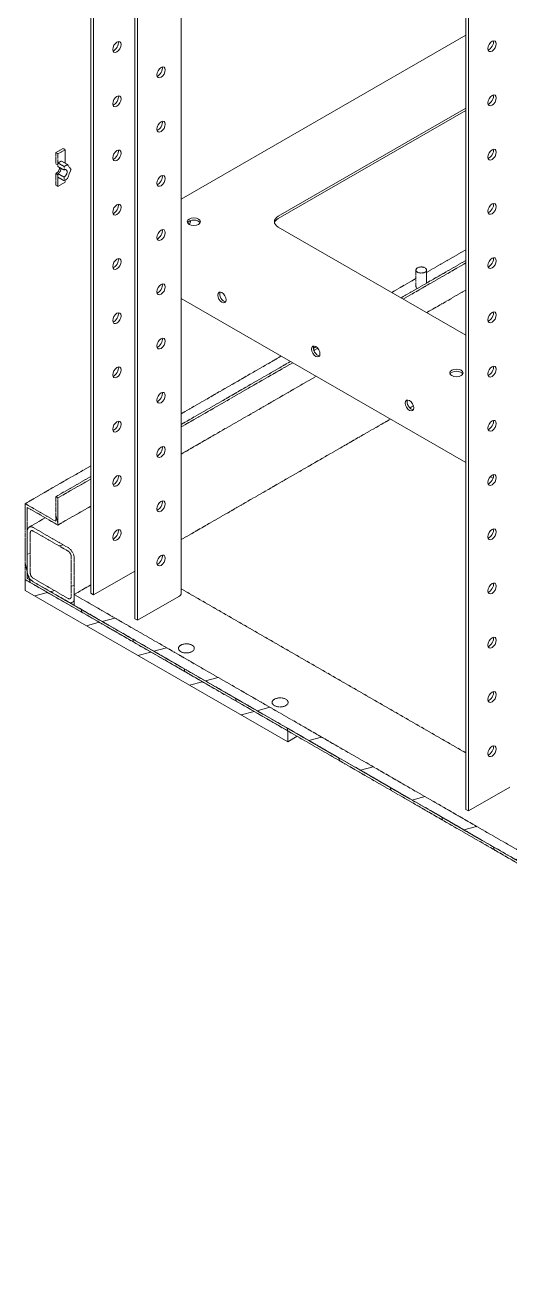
# Model space of a CAD drawing. Header units: millimetres. Extents: x 0 to 8410, y 0 to 5940.
# Drawn here: x 6487 to 6852, y 3097 to 4044 of the extents above; entities that cross this region are included whole.
import ezdxf

# ---------------------------------------------------------------- set-up
doc = ezdxf.new("R2010")
doc.units = ezdxf.units.MM
doc.header["$LTSCALE"] = 10
doc.linetypes.add('DOUBLE_DASH_CHAIN', pattern=[1.2403, 0.6614, -0.0827, 0.1654, -0.0827, 0.1654, -0.0827])
doc.layers.add('가시적인 것(ISO)', color=3, linetype='Continuous', lineweight=5, true_color=0x00ff00)
doc.layers.add('참조(ISO)', color=6, linetype='DOUBLE_DASH_CHAIN', lineweight=5, true_color=0xff00ff)
doc.layers.add('해치(ISO)', color=7, linetype='Continuous', lineweight=5)
pattern_1 = [(105, (0, 0), (-30.66814, -8.2175), [])]
pattern_2 = [(195.0002, (0, 0), (8.21762, -30.66811), [])]

msp = doc.modelspace()

# ---------------------------------------------------------------- hatches: boundary and pattern name
at = {"layer": '해치(ISO)'}
h = msp.add_hatch(dxfattribs=at)
h.set_pattern_fill('ANSI31', color=256, scale=254, angle=60, style=0)
h.set_pattern_definition(pattern_1)
h.paths.add_polyline_path([(6509.78, 4601.9), (6509.78, 4593.32), (6511.4, 4592.38), (6511.4, 4593.71), (6511.4, 4594.02), (6511.4, 4600.97)])
h.paths.add_polyline_path([(6509.78, 4585.96), (6509.78, 4577.38), (6511.4, 4576.44), (6511.4, 4583.39), (6511.4, 4585.02)])
h.paths.add_polyline_path([(6511.4, 3946.93), (6509.78, 3947.86), (6509.78, 3939.28), (6511.4, 3938.34), (6511.4, 3939.67), (6511.4, 3939.98)])
h.paths.add_polyline_path([(6509.78, 3923.34), (6511.4, 3922.4), (6511.4, 3929.35), (6511.4, 3930.99), (6509.78, 3931.92)])
h.paths.add_polyline_path([(7381.14, 4100.11), (7381.14, 4093.17), (7381.14, 4091.53), (7382.77, 4090.59), (7382.77, 4099.18)])
h.paths.add_polyline_path([(7381.14, 4084.17), (7381.14, 4082.54), (7381.14, 4075.59), (7382.77, 4074.65), (7382.77, 4083.24)])
h.paths.add_polyline_path([(7381.14, 4727.42), (7382.77, 4726.48), (7382.77, 4737.27), (7381.14, 4738.21), (7381.14, 4737.94), (7381.14, 4736.57)])
h.paths.add_polyline_path([(6509.78, 5229.21), (6511.4, 5228.27), (6511.4, 5237.43), (6511.4, 5239.06), (6509.78, 5240)])
h.paths.add_polyline_path([(6511.4, 5273.23), (6488.28, 5286.55), (6488.28, 5307.32), (6488.28, 5340.02), (6498.55, 5334.1), (6498.56, 5334.1), (6516.56, 5323.73), (6517.98, 5322.91), (6517.99, 5322.91), (6518.08, 5322.86), (6518.09, 5322.85), (6518.87, 5322.4), (6518.96, 5322.35), (6534.7, 5313.28), (6536.11, 5312.47), (6538.23, 5311.25), (6557.83, 5299.97), (6566.06, 5295.23), (7326.48, 4857.33), (7335.14, 4852.34), (7337.26, 4851.12), (7366.25, 4834.43), (7368.37, 4833.21), (7370.49, 4831.98), (7372.62, 4830.76), (7374.74, 4829.54), (7375.98, 4828.82), (7377.4, 4828.01), (7381.65, 4825.56), (7399.49, 4815.29), (7401.1, 4814.36), (7401.61, 4814.07), (7403.36, 4813.06), (7404.27, 4812.54), (7404.27, 4808.84), (7404.27, 4801.48), (7404.27, 4796.6), (7404.27, 4792.3), (7404.27, 4792.17), (7404.27, 4792.16), (7404.27, 4786.36), (7404.27, 4785.7), (7404.27, 4781.94), (7404.27, 4781.46), (7404.27, 4779.83), (7404.27, 4759.07), (7381.14, 4772.38), (7381.14, 4747.2), (7381.14, 4745.57), (7382.77, 4744.63), (7382.77, 4769.57), (7405.89, 4756.25), (7405.89, 4813.48), (7357.19, 4841.53), (7341.46, 4850.59), (6551.09, 5305.73), (6538.23, 5313.13), (6536.34, 5314.22), (6536.11, 5314.36), (6535.36, 5314.79), (6486.65, 5342.83), (6486.65, 5285.61), (6509.78, 5272.29), (6509.78, 5247.35), (6511.4, 5246.42), (6511.4, 5247.74), (6511.4, 5248.05)])
h.paths.add_polyline_path([(6486.65, 3625.99), (6684.64, 3511.97), (7207.9, 3210.65), (7405.89, 3096.63), (7405.89, 3284.67), (7382.77, 3297.98), (7382.77, 3316.54), (7381.14, 3317.48), (7381.14, 3297.04), (7404.27, 3283.72), (7404.27, 3135.09), (7404.27, 3134.96), (7404.27, 3107.29), (7404.27, 3107.28), (7404.27, 3104.68), (7404.27, 3099.45), (7399.74, 3102.05), (7373.44, 3117.2), (7368.91, 3119.81), (6693.37, 3508.82), (6523.64, 3606.57), (6519.11, 3609.18), (6492.81, 3624.32), (6488.28, 3626.93), (6488.28, 3632.16), (6488.28, 3662.57), (6488.28, 3680.4), (6511.4, 3667.08), (6511.4, 3687.52), (6509.78, 3688.46), (6509.78, 3669.9), (6486.65, 3683.21)])
h = msp.add_hatch(dxfattribs=at)
h.set_pattern_fill('ANSI31', color=256, scale=254, angle=60, style=0)
h.set_pattern_definition(pattern_1)
h.paths.add_polyline_path([(6511.4, 5248.05), (6511.4, 5247.74), (6511.4, 5246.42), (6511.4, 5245.46), (6516, 5242.81), (6516, 5245.41)])
h.paths.add_polyline_path([(6511.4, 5240.02), (6511.4, 5239.06), (6511.4, 5237.43), (6516, 5234.78), (6516, 5237.38)])
h.paths.add_polyline_path([(6511.4, 4583.39), (6516, 4580.74), (6516, 4583.34), (6511.4, 4585.99), (6511.4, 4585.02)])
h.paths.add_polyline_path([(6516, 4591.37), (6511.4, 4594.02), (6511.4, 4593.71), (6511.4, 4592.38), (6511.4, 4591.42), (6516, 4588.77)])
h.paths.add_polyline_path([(6511.4, 3929.35), (6516, 3926.7), (6516, 3929.3), (6511.4, 3931.95), (6511.4, 3930.99)])
h.paths.add_polyline_path([(6516, 3937.33), (6511.4, 3939.98), (6511.4, 3939.67), (6511.4, 3938.34), (6511.4, 3937.38), (6516, 3934.73)])
h = msp.add_hatch(dxfattribs=at)
h.set_pattern_fill('ANSI31', color=256, scale=254, angle=150.00021, style=0)
h.set_pattern_definition(pattern_2)
edge = h.paths.add_edge_path()
edge.add_ellipse((7373.44, 3122.43), major_axis=(3.19, -5.55), ratio=0.578093, start_angle=225.11079, end_angle=315.11079)
edge.add_line((7373.44, 3117.2), (7399.74, 3102.05))
edge.add_ellipse((7399.74, 3107.29), major_axis=(3.19, -5.55), ratio=0.578093, start_angle=315.11079, end_angle=405.11079)
edge.add_line((7404.27, 3104.68), (7404.27, 3107.28))
edge.add_line((7404.27, 3107.28), (7404.27, 3107.29))
edge.add_line((7404.27, 3107.29), (7404.27, 3134.96))
edge.add_line((7404.27, 3134.96), (7404.27, 3135.09))
edge.add_ellipse((7399.74, 3137.7), major_axis=(-3.19, 5.55), ratio=0.578093, start_angle=225.11079, end_angle=315.11079)
edge.add_line((7399.74, 3142.93), (7373.44, 3158.08))
edge.add_ellipse((7373.44, 3152.85), major_axis=(-3.19, 5.55), ratio=0.578093, start_angle=315.11079, end_angle=405.11079)
edge.add_line((7368.91, 3155.45), (7368.91, 3127.98))
edge.add_line((7368.91, 3127.98), (7368.91, 3125.04))
edge = h.paths.add_edge_path(flags=0)
edge.add_ellipse((7373.44, 3122.43), major_axis=(-1.6, 2.77), ratio=0.578093, start_angle=45.11079, end_angle=135.11079)
edge.add_line((7373.44, 3119.82), (7399.74, 3104.67))
edge.add_ellipse((7399.74, 3107.29), major_axis=(1.6, -2.77), ratio=0.578093, start_angle=315.11079, end_angle=405.11079)
edge.add_line((7402, 3105.98), (7402, 3136.4))
edge.add_ellipse((7399.74, 3137.7), major_axis=(1.6, -2.77), ratio=0.578093, start_angle=45.11079, end_angle=135.11079)
edge.add_line((7399.74, 3140.31), (7373.44, 3155.46))
edge.add_ellipse((7373.44, 3152.85), major_axis=(-1.6, 2.77), ratio=0.578093, start_angle=315.11079, end_angle=405.11079)
edge.add_line((7371.17, 3154.15), (7371.17, 3123.74))
edge = h.paths.add_edge_path()
edge.add_ellipse((6492.81, 3659.97), major_axis=(-3.19, 5.55), ratio=0.578093, start_angle=315.11079, end_angle=405.11079)
edge.add_line((6488.28, 3662.57), (6488.28, 3632.16))
edge.add_ellipse((6492.81, 3629.56), major_axis=(3.19, -5.55), ratio=0.578093, start_angle=225.11079, end_angle=315.11079)
edge.add_line((6492.81, 3624.32), (6519.11, 3609.18))
edge.add_ellipse((6519.11, 3614.41), major_axis=(3.19, -5.55), ratio=0.578093, start_angle=315.11079, end_angle=405.11079)
edge.add_line((6523.64, 3611.8), (6523.64, 3614.4))
edge.add_line((6523.64, 3614.4), (6523.64, 3614.41))
edge.add_line((6523.64, 3614.41), (6523.64, 3614.74))
edge.add_line((6523.64, 3614.74), (6523.64, 3642.21))
edge.add_ellipse((6519.11, 3644.82), major_axis=(-3.19, 5.55), ratio=0.578093, start_angle=225.11079, end_angle=315.11079)
edge.add_line((6519.11, 3650.05), (6492.81, 3665.2))
edge = h.paths.add_edge_path(flags=0)
edge.add_ellipse((6492.81, 3659.97), major_axis=(-1.6, 2.77), ratio=0.578093, start_angle=315.11079, end_angle=405.11079)
edge.add_line((6490.54, 3661.27), (6490.54, 3630.86))
edge.add_ellipse((6492.81, 3629.56), major_axis=(-1.6, 2.77), ratio=0.578093, start_angle=45.11079, end_angle=135.11079)
edge.add_line((6492.81, 3626.94), (6519.11, 3611.79))
edge.add_ellipse((6519.11, 3614.41), major_axis=(1.6, -2.77), ratio=0.578093, start_angle=315.11079, end_angle=405.11079)
edge.add_line((6521.37, 3613.1), (6521.37, 3643.52))
edge.add_ellipse((6519.11, 3644.82), major_axis=(1.6, -2.77), ratio=0.578093, start_angle=45.11079, end_angle=135.11079)
edge.add_line((6519.11, 3647.44), (6492.81, 3662.58))
h = msp.add_hatch(dxfattribs=at)
h.set_pattern_fill('ANSI31', color=256, scale=254, angle=150.00021, style=0)
h.set_pattern_definition(pattern_2)
h.paths.add_polyline_path([(6684.64, 3511.97), (6486.65, 3625.99), (6486.65, 3617.81), (6684.64, 3503.79)])
h = msp.add_hatch(dxfattribs=at)
h.set_pattern_fill('ANSI31', color=256, scale=254, angle=150.00021, style=0)
h.set_pattern_definition(pattern_2)
h.paths.add_polyline_path([(7368.91, 3119.81), (7368.91, 3125.04), (7368.91, 3127.98), (6523.64, 3614.74), (6523.64, 3614.41), (6523.64, 3614.4), (6523.64, 3611.8), (6523.64, 3606.57), (6693.37, 3508.82)])

# ---------------------------------------------------------------- linework, layer by layer
at = {"layer": '가시적인 것(ISO)'}
for p, q in [((6536.11, 3615.66), (6536.11, 5304.3)), ((6538.23, 3614.43), (6538.23, 5303.08)), ((6818.95, 3452.78), (6818.95, 5149.6)), ((6821.07, 3451.56), (6821.07, 5148.38)), ((6569.34, 3596.52), (6569.34, 4865.12)), ((6571.46, 4866.35), (6571.46, 3595.3)), ((6604.33, 3615.66), (6604.33, 4326.63)), ((6818.95, 4036.36), (6604.33, 3912.77)), ((6677.53, 3899.82), (6818.95, 3981.26)), ((6818.95, 3979.63), (6677.53, 3898.19)), ((6818.95, 3810.24), (6677.53, 3891.68)), ((6604.33, 3837.86), (6818.95, 3714.27)), ((6837.43, 3703.62), (6839.53, 3702.42)), ((6569.34, 3632.35), (6538.23, 3614.43)), ((6684.64, 3511.97), (6486.65, 3625.99)), ((6486.65, 3625.99), (6486.65, 3617.81)), ((6486.65, 3617.81), (6684.64, 3503.79)), ((6538.23, 3614.43), (6536.11, 3615.66)), ((6602.58, 3613.21), (6571.46, 3595.3)), ((6571.46, 3595.3), (6569.34, 3596.52)), ((6684.64, 3503.79), (6684.64, 3511.97)), ((6691.74, 3507.88), (6684.64, 3503.79)), ((6852.18, 3469.47), (6821.07, 3451.56)), ((6821.07, 3451.56), (6818.95, 3452.78))]:
    msp.add_line(p, q, dxfattribs=at)
for centre, major_axis, ratio in [((6555.91, 4027.42), (2.25, 3.9), 0.578093), ((6838.75, 4028.05), (2.25, 3.9), 0.578093), ((6589.14, 4008.28), (2.25, 3.9), 0.578093), ((6555.91, 3986.54), (2.25, 3.9), 0.578093), ((6838.75, 3987.17), (2.25, 3.9), 0.578093), ((6589.14, 3967.4), (2.25, 3.9), 0.578093), ((6555.91, 3945.67), (2.25, 3.9), 0.578093), ((6838.75, 3946.3), (2.25, 3.9), 0.578093), ((6589.14, 3926.53), (2.25, 3.9), 0.578093), ((6555.91, 3904.79), (2.25, 3.9), 0.578093), ((6838.75, 3905.42), (2.25, 3.9), 0.578093), ((6613.89, 3895.75), (-5, 0), 0.575862), ((6589.14, 3885.65), (2.25, 3.9), 0.578093), ((6555.91, 3863.91), (2.25, 3.9), 0.578093), ((6838.75, 3864.54), (2.25, 3.9), 0.578093), ((6589.14, 3844.77), (2.25, 3.9), 0.578093), ((6635.1, 3838.66), (-2.25, 3.9), 0.578093), ((6555.91, 3823.03), (2.25, 3.9), 0.578093), ((6838.75, 3823.66), (2.25, 3.9), 0.578093), ((6589.14, 3803.9), (2.25, 3.9), 0.578093), ((6705.81, 3797.94), (-2.25, 3.9), 0.578093), ((6555.91, 3782.16), (2.25, 3.9), 0.578093), ((6811.88, 3781.74), (-5, 0), 0.575862), ((6838.75, 3782.79), (2.25, 3.9), 0.578093), ((6589.14, 3763.02), (2.25, 3.9), 0.578093), ((6776.52, 3757.23), (-2.25, 3.9), 0.578093), ((6555.91, 3741.28), (2.25, 3.9), 0.578093), ((6838.75, 3741.91), (2.25, 3.9), 0.578093), ((6589.14, 3722.14), (2.25, 3.9), 0.578093), ((6555.91, 3700.4), (2.25, 3.9), 0.578093), ((6838.75, 3701.03), (2.25, 3.9), 0.578093), ((6589.14, 3681.26), (2.25, 3.9), 0.578093), ((6555.91, 3659.52), (2.25, 3.9), 0.578093), ((6838.75, 3660.15), (2.25, 3.9), 0.578093), ((6589.14, 3640.39), (2.25, 3.9), 0.578093), ((6838.75, 3619.28), (2.25, 3.9), 0.578093), ((6838.75, 3578.4), (2.25, 3.9), 0.578093), ((6838.75, 3537.52), (2.25, 3.9), 0.578093), ((6838.75, 3496.65), (2.25, 3.9), 0.578093)]:
    msp.add_ellipse(centre, major_axis=major_axis, ratio=ratio, dxfattribs=at)
for centre, major_axis, ratio, start_param, end_param in [((6553.79, 4028.64), (2.25, 3.9), 0.578093, 3.631445, 5.793333), ((6836.63, 4029.27), (2.25, 3.9), 0.578093, 3.631445, 5.793333), ((6587.02, 4009.5), (2.25, 3.9), 0.578093, 3.631445, 5.793333), ((6553.79, 3987.76), (2.25, 3.9), 0.578093, 3.631445, 5.793333), ((6836.63, 3988.4), (2.25, 3.9), 0.578093, 3.631445, 5.793333), ((6587.02, 3968.63), (2.25, 3.9), 0.578093, 3.631445, 5.793333), ((6836.63, 3947.52), (2.25, 3.9), 0.578093, 3.631445, 5.793333), ((6553.79, 3946.89), (2.25, 3.9), 0.578093, 3.631445, 5.793333), ((6587.02, 3927.75), (2.25, 3.9), 0.578093, 3.631445, 5.793333), ((6553.79, 3906.01), (2.25, 3.9), 0.578093, 3.631445, 5.793333), ((6836.63, 3906.64), (2.25, 3.9), 0.578093, 3.631445, 5.793333), ((6613.89, 3894.12), (5, 0), 0.575862, 0.287899, 2.853693), ((6606.82, 3895.67), (2.25, 3.9), 0.578093, 4.791665, 5.028605), ((6608.23, 3894.86), (-2.25, -3.9), 0.578093, 1.586843, 2.334638), ((6684.6, 3895.75), (-10, 0), 0.575862, 5.497787, 7.068583), ((6684.6, 3894.12), (-10, 0), 0.575862, 5.497787, 6.140735), ((6587.02, 3886.87), (2.25, 3.9), 0.578093, 3.631445, 5.793333), ((6553.79, 3865.13), (2.25, 3.9), 0.578093, 3.631445, 5.793333), ((6836.63, 3865.76), (2.25, 3.9), 0.578093, 3.631445, 5.793333), ((6587.02, 3845.99), (2.25, 3.9), 0.578093, 3.631445, 5.793333), ((6636.52, 3839.48), (-2.25, 3.9), 0.578093, 0.319049, 2.822544), ((6553.79, 3824.25), (2.25, 3.9), 0.578093, 3.631445, 5.793333), ((6836.63, 3824.89), (2.25, 3.9), 0.578093, 3.631445, 5.793333), ((6587.02, 3805.12), (2.25, 3.9), 0.578093, 3.631445, 5.793333), ((6707.23, 3798.76), (-2.25, 3.9), 0.578093, 0.319049, 2.822544), ((6553.79, 3783.38), (2.25, 3.9), 0.578093, 3.631445, 5.793333), ((6811.88, 3780.1), (5, 0), 0.575862, 0.287899, 2.853693), ((6836.63, 3784.01), (2.25, 3.9), 0.578093, 3.631445, 5.793333), ((6587.02, 3764.24), (2.25, 3.9), 0.578093, 3.631445, 5.793333), ((6777.94, 3758.04), (-2.25, 3.9), 0.578093, 0.319049, 2.822544), ((6553.79, 3742.5), (2.25, 3.9), 0.578093, 3.631445, 5.793333), ((6836.63, 3743.13), (2.25, 3.9), 0.578093, 3.631445, 5.793333), ((6587.02, 3723.36), (2.25, 3.9), 0.578093, 3.631445, 5.793333), ((6553.79, 3701.62), (2.25, 3.9), 0.578093, 3.631445, 5.793333), ((6836.63, 3702.25), (2.25, 3.9), 0.578093, 3.631445, 5.793333), ((6587.02, 3682.48), (2.25, 3.9), 0.578093, 3.631445, 5.793333), ((6553.79, 3660.75), (2.25, 3.9), 0.578093, 3.631445, 5.793333), ((6836.63, 3661.38), (2.25, 3.9), 0.578093, 3.631445, 5.793333), ((6587.02, 3641.61), (2.25, 3.9), 0.578093, 3.631445, 5.793333), ((6836.63, 3620.5), (2.25, 3.9), 0.578093, 3.631445, 5.793333), ((6598.33, 3615.66), (6, 0), 0.575862, 5.497787, 6.283185), ((6836.63, 3579.62), (2.25, 3.9), 0.578093, 3.631445, 5.793333), ((6836.63, 3538.74), (2.25, 3.9), 0.578093, 3.631445, 5.793333), ((6836.63, 3497.87), (2.25, 3.9), 0.578093, 3.631445, 5.793333)]:
    msp.add_ellipse(centre, major_axis=major_axis, ratio=ratio, start_param=start_param, end_param=end_param, dxfattribs=at)
at = {"layer": '참조(ISO)', "ltscale": 0.307943}
for p, q in [((6509.78, 3947.86), (6515.18, 3950.97)), ((6516.8, 3950.04), (6511.4, 3946.93)), ((6511.4, 3922.4), (6516.8, 3925.51))]:
    msp.add_line(p, q, dxfattribs=at)
at = {"layer": '참조(ISO)', "ltscale": 0.072907}
for p, q in [((6515.18, 3950.97), (6516.8, 3950.04)), ((6511.4, 3946.93), (6509.78, 3947.86)), ((6509.78, 3939.28), (6511.4, 3938.34)), ((6511.4, 3930.99), (6509.78, 3931.92)), ((6509.78, 3923.34), (6511.4, 3922.4)), ((6511.4, 3687.52), (6509.78, 3688.46))]:
    msp.add_line(p, q, dxfattribs=at)
at = {"layer": '참조(ISO)', "ltscale": 0.423301}
for p, q in [((6509.78, 3947.86), (6509.78, 3939.28)), ((6511.4, 3938.34), (6511.4, 3946.93)), ((6509.78, 3931.92), (6509.78, 3923.34)), ((6511.4, 3922.4), (6511.4, 3930.99))]:
    msp.add_line(p, q, dxfattribs=at)
at = {"layer": '참조(ISO)', "ltscale": 0.117081}
for p, q in [((6511.4, 3939.98), (6514.01, 3941.48)), ((6518.61, 3938.83), (6516, 3937.33)), ((6516, 3926.7), (6518.61, 3928.21))]:
    msp.add_line(p, q, dxfattribs=at)
at = {"layer": '참조(ISO)', "ltscale": 0.206225}
for p, q in [((6514.01, 3941.48), (6518.61, 3938.83)), ((6516, 3937.33), (6511.4, 3939.98)), ((6511.4, 3937.38), (6516, 3934.73)), ((6516, 3929.3), (6511.4, 3931.95)), ((6511.4, 3929.35), (6516, 3926.7))]:
    msp.add_line(p, q, dxfattribs=at)
at = {"layer": '참조(ISO)', "ltscale": 0.334112}
msp.add_line((6516.8, 3939.87), (6516.8, 3950.04), dxfattribs=at)
at = {"layer": '참조(ISO)', "ltscale": 0.100748}
for p, q in [((6511.4, 3939.98), (6511.4, 3937.38)), ((6511.4, 3931.95), (6511.4, 3929.35)), ((6516, 3934.73), (6516, 3937.33)), ((6516, 3926.7), (6516, 3929.3))]:
    msp.add_line(p, q, dxfattribs=at)
at = {"layer": '참조(ISO)', "ltscale": 0.30257}
for p, q in [((6521.26, 3935.05), (6518.61, 3938.83)), ((6518.61, 3928.21), (6521.26, 3935.05))]:
    msp.add_line(p, q, dxfattribs=at)
at = {"layer": '참조(ISO)', "ltscale": 0.064181}
msp.add_line((6516.8, 3925.51), (6516.8, 3927.17), dxfattribs=at)
at = {"layer": '참조(ISO)', "ltscale": 0.374848}
msp.add_line((6789.36, 3857.53), (6818.95, 3874.57), dxfattribs=at)
at = {"layer": '참조(ISO)', "ltscale": 0.371311}
msp.add_line((6770.1, 3838.37), (6818.95, 3866.5), dxfattribs=at)
at = {"layer": '참조(ISO)', "ltscale": 0.358948}
msp.add_line((6818.95, 3864.63), (6771.73, 3837.43), dxfattribs=at)
at = {"layer": '참조(ISO)', "ltscale": 0.403128}
for p, q in [((6781.36, 3847.08), (6781.36, 3859.35)), ((6523.64, 3614.74), (6523.64, 3606.57))]:
    msp.add_line(p, q, dxfattribs=at)
at = {"layer": '참조(ISO)', "ltscale": 0.325052}
msp.add_line((6789.36, 3849.46), (6789.36, 3859.35), dxfattribs=at)
at = {"layer": '참조(ISO)', "ltscale": 0.34717}
msp.add_line((6763.09, 3842.41), (6781.36, 3852.93), dxfattribs=at)
at = {"layer": '참조(ISO)', "ltscale": 0.373419}
msp.add_line((6789.48, 3827.21), (6818.95, 3844.19), dxfattribs=at)
at = {"layer": '참조(ISO)', "ltscale": 0.089329}
msp.add_line((6704.05, 3800.33), (6706.05, 3801.48), dxfattribs=at)
at = {"layer": '참조(ISO)', "ltscale": 0.129841}
msp.add_line((6707.31, 3800.33), (6704.41, 3798.67), dxfattribs=at)
at = {"layer": '참조(ISO)', "ltscale": 0.358368}
msp.add_line((6604.33, 3750.98), (6679.76, 3794.42), dxfattribs=at)
at = {"layer": '참조(ISO)', "ltscale": 0.361538}
msp.add_line((6604.33, 3742.91), (6686.77, 3790.38), dxfattribs=at)
at = {"layer": '참조(ISO)', "ltscale": 0.368671}
msp.add_line((6688.4, 3789.45), (6604.33, 3741.04), dxfattribs=at)
at = {"layer": '참조(ISO)', "ltscale": 0.362778}
msp.add_line((6604.33, 3720.6), (6706.15, 3779.23), dxfattribs=at)
at = {"layer": '참조(ISO)', "ltscale": 0.123713}
msp.add_line((6776.7, 3755.36), (6779.46, 3756.95), dxfattribs=at)
at = {"layer": '참조(ISO)', "ltscale": 0.359884}
msp.add_line((6604.33, 3656.1), (6762.15, 3746.98), dxfattribs=at)
at = {"layer": '참조(ISO)', "ltscale": 0.352429}
msp.add_line((6486.65, 3683.21), (6536.11, 3711.69), dxfattribs=at)
at = {"layer": '참조(ISO)', "ltscale": 0.375301}
msp.add_line((6509.78, 3688.46), (6536.11, 3703.62), dxfattribs=at)
at = {"layer": '참조(ISO)', "ltscale": 0.352121}
for p, q in [((6536.11, 3701.75), (6511.4, 3687.52)), ((6511.4, 3667.08), (6536.11, 3681.31))]:
    msp.add_line(p, q, dxfattribs=at)
at = {"layer": '참조(ISO)', "ltscale": 0.36604}
msp.add_line((6509.78, 3688.46), (6509.78, 3669.9), dxfattribs=at)
at = {"layer": '참조(ISO)', "ltscale": 0.33594}
msp.add_line((6511.4, 3667.08), (6511.4, 3687.52), dxfattribs=at)
at = {"layer": '참조(ISO)', "ltscale": 0.376637}
for p, q in [((6509.78, 3669.9), (6486.65, 3683.21)), ((6488.28, 3680.4), (6511.4, 3667.08))]:
    msp.add_line(p, q, dxfattribs=at)
at = {"layer": '참조(ISO)', "ltscale": 0.352737}
msp.add_line((6486.65, 3683.21), (6486.65, 3625.99), dxfattribs=at)
at = {"layer": '참조(ISO)', "ltscale": 0.351528}
msp.add_line((6488.28, 3626.93), (6488.28, 3680.4), dxfattribs=at)
at = {"layer": '참조(ISO)', "ltscale": 0.349365}
msp.add_line((6489.61, 3665.51), (6501.87, 3672.57), dxfattribs=at)
at = {"layer": '참조(ISO)', "ltscale": 0.374909}
for p, q in [((6488.28, 3662.57), (6488.28, 3632.16)), ((6490.54, 3630.86), (6490.54, 3661.27)), ((6519.11, 3650.05), (6492.81, 3665.2)), ((6492.81, 3662.58), (6519.11, 3647.44)), ((6521.37, 3643.52), (6521.37, 3613.1)), ((6523.64, 3611.8), (6523.64, 3642.21)), ((6519.11, 3611.79), (6492.81, 3626.94)), ((6492.81, 3624.32), (6519.11, 3609.18))]:
    msp.add_line(p, q, dxfattribs=at)
at = {"layer": '참조(ISO)', "ltscale": 0.362676}
msp.add_line((6486.65, 3625.99), (7405.89, 3096.63), dxfattribs=at)
at = {"layer": '참조(ISO)', "ltscale": 0.059517}
msp.add_line((6488.28, 3626.93), (6489.61, 3627.69), dxfattribs=at)
at = {"layer": '참조(ISO)', "ltscale": 0.362647}
msp.add_line((7404.27, 3099.45), (6488.28, 3626.93), dxfattribs=at)
at = {"layer": '참조(ISO)', "ltscale": 0.355536}
msp.add_line((6536.11, 3621.93), (6523.64, 3614.74), dxfattribs=at)
at = {"layer": '참조(ISO)', "ltscale": 0.36524}
msp.add_line((6818.95, 3495.37), (6604.33, 3618.96), dxfattribs=at)
at = {"layer": '참조(ISO)', "ltscale": 0.05968}
msp.add_line((6522.3, 3608.86), (6523.64, 3609.63), dxfattribs=at)
at = {"layer": '참조(ISO)', "ltscale": 0.36233}
for p, q in [((7368.91, 3127.98), (6523.64, 3614.74)), ((6523.64, 3606.57), (7368.91, 3119.81))]:
    msp.add_line(p, q, dxfattribs=at)
at = {"layer": '참조(ISO)', "ltscale": 0.190676}
msp.add_ellipse((6509.73, 3935.58), major_axis=(2.25, 3.9), ratio=0.578093, start_param=3.938648, end_param=5.274235, dxfattribs=at)
at = {"layer": '참조(ISO)', "ltscale": 0.16602}
msp.add_ellipse((6511.36, 3934.64), major_axis=(1.66, 2.88), ratio=0.578093, start_param=3.94346, end_param=5.518124, dxfattribs=at)
at = {"layer": '참조(ISO)', "ltscale": 0.415978}
msp.add_ellipse((6515.96, 3931.99), major_axis=(1.66, 2.88), ratio=0.578093, start_param=3.94346, end_param=7.048247, dxfattribs=at)
at = {"layer": '참조(ISO)', "ltscale": 0.337724}
msp.add_ellipse((6785.36, 3859.35), major_axis=(-4, 0), ratio=0.575862, dxfattribs=at)
at = {"layer": '참조(ISO)', "ltscale": 0.096829}
msp.add_ellipse((6785.36, 3847.08), major_axis=(-4, 0), ratio=0.575862, start_param=0, end_param=0.763406, dxfattribs=at)
at = {"layer": '참조(ISO)', "ltscale": 0.405269}
for centre, major_axis, start_param, end_param in [((6492.81, 3659.97), (-3.19, 5.55), 5.499721, 7.070517), ((6519.11, 3644.82), (-3.19, 5.55), 3.928925, 5.499721), ((6492.81, 3629.56), (3.19, -5.55), 3.928925, 5.499721), ((6519.11, 3614.41), (3.19, -5.55), 5.499721, 7.070517)]:
    msp.add_ellipse(centre, major_axis=major_axis, ratio=0.578093, start_param=start_param, end_param=end_param, dxfattribs=at)
at = {"layer": '참조(ISO)', "ltscale": 0.159455}
for centre, major_axis, start_param, end_param in [((6492.81, 3659.97), (-1.6, 2.77), 5.499721, 7.070517), ((6519.11, 3644.82), (1.6, -2.77), 0.787332, 2.358128), ((6492.81, 3629.56), (-1.6, 2.77), 0.787332, 2.358128), ((6519.11, 3614.41), (1.6, -2.77), 5.499721, 7.070517)]:
    msp.add_ellipse(centre, major_axis=major_axis, ratio=0.578093, start_param=start_param, end_param=end_param, dxfattribs=at)
at = {"layer": '참조(ISO)', "ltscale": 0.379939}
for centre in [(6608.23, 3574.12), (6678.94, 3533.4)]:
    msp.add_ellipse(centre, major_axis=(-6, 0), ratio=0.575862, dxfattribs=at)

doc.saveas('drawing.dxf')
